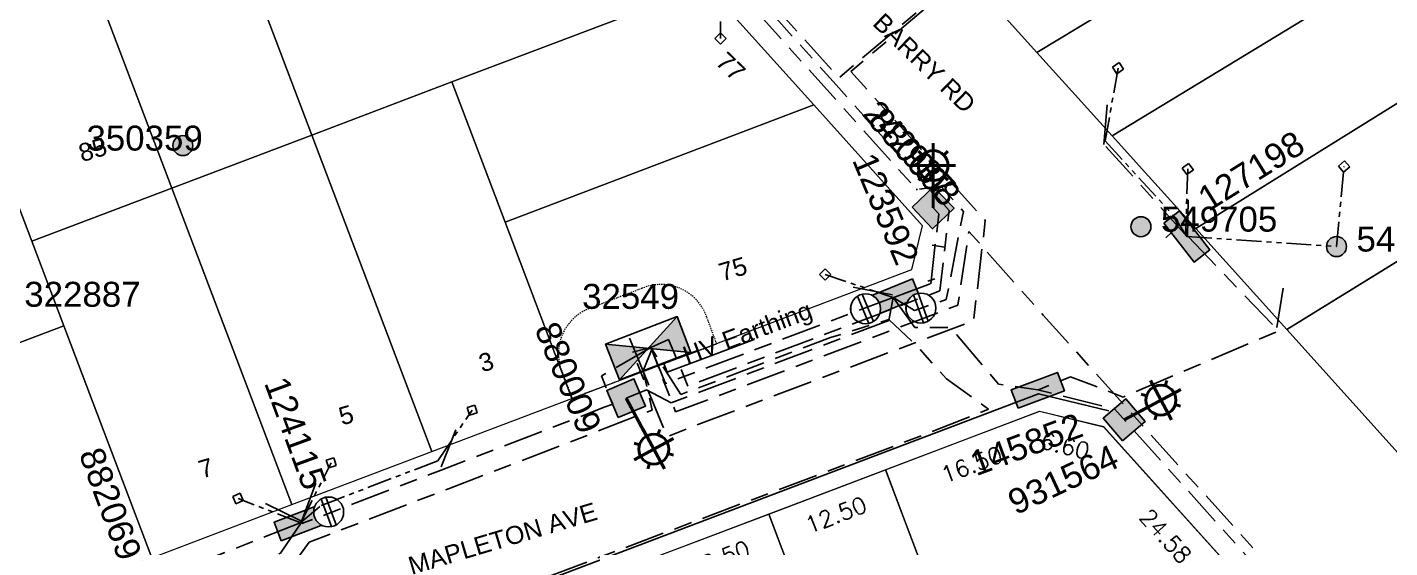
# Model space of a CAD drawing. Header units: metres. Extents: x 308667 to 309873, y 6270550 to 6271594.
# Drawn here: x 309416.3 to 309552.7, y 6271336.9 to 6271389.1 of the extents above; entities that cross this region are included whole.
import ezdxf
from ezdxf.enums import TextEntityAlignment as Align

# ---------------------------------------------------------------- set-up
doc = ezdxf.new("R2010")
doc.units = ezdxf.units.M
for name, pattern in [('Cable Exist UG', [8.2, 4, -1.2, 1.8, -1.2]), ('DASHED', [0.75, 0.5, -0.25]), ('HIDDEN2', [0.1875, 0.125, -0.0625]), ('PHANTOMX2', [5, 2.5, -0.5, 0.5, -0.5, 0.5, -0.5])]:
    doc.linetypes.add(name, pattern=pattern)
doc.layers.get('0').update_dxf_attribs({"color": 6})
for name, color, linetype, lineweight in [('_User Miscellaneous1', 41, 'Continuous', 13), ('Cadastre Land Parcels_SP_EXT', 96, 'Continuous', 15), ('Cadastre Other Property_SP_EXT', 96, 'DASHED', 15), ('Cadastre Roads_SP_EXT', 54, 'Continuous', 15), ('Mains_HV_EXT', 11, 'Continuous', 25), ('Mains_LV_EXT', 161, 'Continuous', 25), ('Mains_LV_SL_EXT', 141, 'Continuous', 25)]:
    doc.layers.add(name, color=color, linetype=linetype, lineweight=lineweight)
doc.layers.add('_User Miscellaneous10', color=252, linetype='Continuous', lineweight=13, plot=False, transparency=0.5)
for name, color, linetype in [('Equip_LV_EXT', 7, 'Continuous'), ('Equip_SP_SL_EXT', 7, 'Continuous'), ('Mains_LV_New_T84', 2, 'Cable x'), ('Notes', 7, 'Continuous'), ('Services_SP_EXT', 42, 'PHANTOMX2'), ('Sub_SP_EXT', 7, 'Continuous'), ('SupportsOH_SP_TR_HV_LV_SL_EXT', 7, 'Continuous'), ('SupportsUG_SP_LV_EXT', 7, 'Continuous'), ('SupportsUG_SP_LV_SL_EXT', 7, 'Continuous'), ('Trench_SP_EXT', 7, 'Continuous'), ('UG_Details_SP_MISC', 7, 'Continuous')]:
    doc.layers.add(name, color=color, linetype=linetype)
doc.styles.add('COLUMN_LABEL', font='arial.ttf')
doc.styles.add('GDS-DIM', font='txt.shx', dxfattribs={"height": 1.65})
doc.styles.add('GDS-LOT No', font='swisscb.ttf', dxfattribs={"height": 4})
doc.styles.add('iecARIAL', font='arial.ttf', dxfattribs={"height": 2})
doc.styles.add('POLE_LABEL', font='arial.ttf', dxfattribs={"height": 2})
doc.styles.get("Standard").update_dxf_attribs({"font": 'arial.ttf'})
doc.linetypes.add('Cable E UG', pattern='A,6,-0.5,["E",Standard,S=1.7,R=0,X=0.5,Y=-1],-2.9', length=9.4)
doc.linetypes.add('Cable New UG', pattern='A,7,-0.25,["x",Standard,S=2,R=0,X=0.2,Y=-0.8],-2.1', length=9.35)
doc.linetypes.add('Cable x', pattern='A,5,-0.25,["x",Standard,S=2,R=0,X=0,Y=-0.8],-1.5', length=6.75)
doc.dimstyles.new('GDS-DIM', dxfattribs={"dimscale": 0, "dimtxt": 1.65, "dimasz": 2, "dimexe": 0.18, "dimexo": 0.063, "dimgap": 0.25, "dimtad": 1, "dimzin": 1, "dimdsep": 46, "dimtxsty": 'GDS-DIM', "dimblk": 'NONE', "dimcen": 0.09, "dimse1": 1, "dimse2": 1, "dimsd1": 1, "dimsd2": 1, "dimadec": 0, "dimazin": 0, "dimtfac": 1, "dimtix": 1, "dimtofl": 0, "dimtmove": 1, "dimatfit": 3, "dimldrblk": 'CLOSEDBLANK', "dimfxl": 1, "dimtolj": 1, "dimtzin": 0, "dimarcsym": 2})

# ---------------------------------------------------------------- blocks, each defined once
blk = doc.blocks.new('*U387')
for points in [[(0, 0), (1.4, 4.06), (-2.41, 3.55)], [(0, 0), (2.41, -3.55), (-1.4, -4.06)]]:
    blk.add_hatch(color=256).paths.add_polyline_path(points)
for p, q in [((2.41, -3.55), (-2.41, 3.55)), ((1.4, 4.06), (-1.4, -4.06))]:
    blk.add_line(p, q)
blk.add_lwpolyline([(-2.41, 3.55), (-1.4, -4.06), (2.41, -3.55), (1.4, 4.06)], close=True)
for tag, height, flags, p in [('ASSET_NUM', 2.5, 8, (2, 2)), ('STREET_CODE', 0.2, 9, (1.5, 0)), ('CONSTRUCTED_VOLTAGE', 0.2, 9, (1.5, -0.2)), ('OPERATING_VOLTAGE', 0.2, 9, (1.5, -0.6)), ('ORIENTATION', 0.2, 9, (1.5, -0.8)), ('OWNED_BY', 0.2, 9, (1.5, -1)), ('OPERATED_BY', 0.2, 9, (1.5, -1.2)), ('NO_PHASES', 0.2, 9, (1.5, -0.4)), ('MAINTAINED_BY', 0.2, 9, (1.5, -1.4)), ('SECONDARY_VOLTAGE', 0.2, 9, (1.5, -1.6)), ('STATE', 0.2, 9, (1.5, -1.8)), ('SUBSTATION_TYPE', 0.2, 9, (1.5, -2.2)), ('PARENT', 0.2, 9, (1.5, -2)), ('USAGE', 0.2, 9, (1.5, -2.4)), ('LEGEND', 0.2, 9, (1.5, -2.6)), ('LOCATION', 0.2, 9, (1.5, -2.8)), ('STREETNAME', 0.2, 9, (1.5, -3)), ('SUBURB', 0.2, 9, (1.5, -3.2)), ('Z', 0.2, 1, (1.5, -3.6)), ('NOTES', 0.2, 9, (1.5, -3.4))]:
    blk.add_attdef(tag, text='', height=height, dxfattribs=dict(flags=flags)).set_placement(p, align=Align.MIDDLE_LEFT)
blk = doc.blocks.new('COLUMN_EXT')
blk.add_hatch(color=256).paths.add_polyline_path([(-1.49, 1.48), (-1.49, -1.49), (1.48, -1.49), (1.48, 1.48)])
blk.add_lwpolyline([(-1.49, -1.49), (1.48, -1.49), (1.48, 1.48), (-1.49, 1.48)], close=True)
for tag, height, style, flags, p in [('ASSET_NUM', 2.5, 'COLUMN_LABEL', 8, (2, 2)), ('STRUCTURE_PLANT_NUMBER', 0.2, 'POLE_LABEL', 9, (1.81, 0.03)), ('STREET_CODE', 0.2, 'COLUMN_LABEL', 9, (1.81, -0.2))]:
    blk.add_attdef(tag, text='', height=height, dxfattribs=dict(style=style, flags=flags)).set_placement(p, align=Align.MIDDLE_LEFT)
at = {"flags": 9}
for tag, p in [('COLUMN_TYPE', (1.81, -0.4)), ('OWNED_BY', (1.81, -0.6)), ('STATE', (1.81, -0.8)), ('USAGE', (1.81, -1)), ('LEGEND', (1.81, -1.2)), ('LOCATION', (1.81, -1.4)), ('STREETNAME', (1.81, -1.6)), ('SUBURB', (1.81, -1.8)), ('NOTES', (1.81, -2))]:
    blk.add_attdef(tag, text='', height=0.2, dxfattribs=at).set_placement(p, align=Align.MIDDLE_LEFT)
at = {"flags": 1}
blk.add_attdef('Z', (1.81, -2.35), '', height=0.2, dxfattribs=at)
blk = doc.blocks.new('PILLAR_EXT')
blk.add_hatch(color=256).paths.add_polyline_path([(-2.475, 0.99), (-2.475, -0.99), (2.475, -0.99), (2.475, 0.99)])
blk.add_lwpolyline([(-2.475, -0.99), (2.475, -0.99), (2.475, 0.99), (-2.475, 0.99)], close=True)
at = {"style": 'iecARIAL', "flags": 8}
blk.add_attdef('ASSET_NUM', (1.5, 3.5), '', height=2.5, dxfattribs=at)
for tag, p, flags in [('OWNED_BY', (0, -0.2), 9), ('STATE', (0, -0.4), 9), ('SUPPORT_TYPE', (0, -0.6), 9), ('USAGE', (0, -0.8), 9), ('LEGEND', (0, -1), 9), ('LOCATION', (0, -1.2), 9), ('NOTES', (0, -1.4), 9), ('STREETNAME', (0, -1.8), 9), ('SUBURB', (0, -2), 1), ('PARENT', (0, -1.6), 9)]:
    blk.add_attdef(tag, p, '', height=0.2, dxfattribs=dict(flags=flags))
blk = doc.blocks.new('*U388')
at = {"lineweight": 40}
for p, q in [((0, 0), (2.05, -3.79)), ((4.75, -4.04), (0.79, -6.18)), ((1.7, -3.13), (3.84, -7.09)), ((3.36, -3.13), (3.19, -3.67)), ((0.79, -4.52), (1.33, -4.68)), ((2.18, -7.09), (2.34, -6.55)), ((4.74, -5.7), (4.2, -5.54))]:
    blk.add_line(p, q, dxfattribs=at)
blk.add_circle((2.77, -5.11), 1.5, dxfattribs=at)
at = {"style": 'iecARIAL', "flags": 8}
blk.add_attdef('ASSET_NUM', (1.5, 1.5), '', height=2.5, dxfattribs=at)
for tag, p, height, flags in [('CONSTRUCTED_VOLTAGE', (0.98, -0.65), 0.2, 9), ('CONTROL_TYPE', (0.98, -0.85), 0.2, 9), ('LANTERN_PURPOSE', (0.98, -1.05), 0.2, 9), ('LANTERN_TYPE', (0.98, -1.25), 0.2, 9), ('NO_PHASES', (0.98, -1.45), 0.2, 9), ('LNUMBER', (2.18, -3.25), 2.5, 8), ('OPERATING_VOLTAGE', (0.98, -1.65), 0.2, 9), ('ORIENTATION', (0.98, -1.85), 0.2, 9), ('OWNED_BY', (0.98, -2.05), 0.2, 9), ('STATE', (0.98, -2.25), 0.2, 9), ('USAGE', (0.98, -2.45), 0.2, 9), ('CEXIST', (0.98, -2.65), 0.2, 9), ('CNEW', (0.98, -2.85), 0.2, 9), ('CNUMBER', (0.98, -3.05), 0.2, 9), ('CREMOVE', (0.98, -3.25), 0.2, 9), ('CREPLACE', (0.98, -3.45), 0.2, 9), ('LKINGHEIGHT', (0.98, -3.65), 0.2, 9), ('LBRACKET', (0.98, -3.85), 0.2, 9), ('LBRACKETVOCAB', (0.98, -4.05), 0.2, 9), ('LCATEGORY', (0.98, -4.25), 0.2, 9), ('LCHARGE1', (0.98, -4.45), 0.2, 9), ('LCHARGE1PERCENT', (0.98, -4.65), 0.2, 9), ('LCHARGE2', (0.98, -4.85), 0.2, 9), ('LCHARGE2PERCENT', (0.98, -5.05), 0.2, 9), ('LCHARGE3', (0.98, -5.25), 0.2, 9), ('LCHARGE3PERCENT', (0.98, -5.45), 0.2, 9), ('LEXIST', (0.98, -5.65), 0.2, 9), ('LLAMP', (0.98, -5.85), 0.2, 9), ('LLAMPVOCAB', (0.98, -6.05), 0.2, 9), ('LMAST', (0.98, -6.25), 0.2, 9), ('LMASTVOCAB', (0.98, -6.45), 0.2, 9), ('LNEW', (0.98, -6.65), 0.2, 9), ('LANTNUMBER', (0.98, -6.85), 0.2, 9), ('LOUTREACH', (0.98, -7.25), 0.2, 9), ('LOUTREACHVOCAB', (0.98, -7.45), 0.2, 9), ('LRATECODE', (0.98, -7.65), 0.2, 9), ('LREMOVE', (0.98, -7.85), 0.2, 9), ('LREPLACE', (0.98, -8.05), 0.2, 9), ('LTYPE', (0.98, -8.25), 0.2, 9), ('STREETNAME', (0.98, -9.25), 0.2, 9), ('SUBURB', (0.98, -9.45), 0.2, 1), ('LTYPEVOCAB', (0.98, -8.45), 0.2, 9), ('LEGEND', (0.98, -8.65), 0.2, 9), ('LOCATION', (0.98, -8.85), 0.2, 9), ('NOTES', (0.98, -9.05), 0.2, 9)]:
    blk.add_attdef(tag, p, '', height=height, dxfattribs=dict(flags=flags))
blk = doc.blocks.new('SL_LANTERN_EXT')
at = {"lineweight": 40}
for p, q in [((-1.46, 5.68), (-1.06, 5.28)), ((0, 1.97), (0, 6.47)), ((1.46, 5.68), (1.06, 5.28)), ((-2.25, 4.22), (2.25, 4.22)), ((-1.46, 2.76), (-1.06, 3.16)), ((1.46, 2.76), (1.06, 3.16)), ((0, 0), (0, 2.72))]:
    blk.add_line(p, q, dxfattribs=at)
blk.add_circle((0, 4.22), 1.5, dxfattribs=at)
at = {"style": 'iecARIAL', "flags": 8}
blk.add_attdef('ASSET_NUM', (1.5, 1.5), '', height=2.5, dxfattribs=at)
for tag, p, height, flags in [('CONSTRUCTED_VOLTAGE', (0.98, -0.65), 0.2, 9), ('CONTROL_TYPE', (0.98, -0.85), 0.2, 9), ('LANTERN_PURPOSE', (0.98, -1.05), 0.2, 9), ('LANTERN_TYPE', (0.98, -1.25), 0.2, 9), ('NO_PHASES', (0.98, -1.45), 0.2, 9), ('LNUMBER', (2.18, -3.25), 2.5, 8), ('OPERATING_VOLTAGE', (0.98, -1.65), 0.2, 9), ('ORIENTATION', (0.98, -1.85), 0.2, 9), ('OWNED_BY', (0.98, -2.05), 0.2, 9), ('STATE', (0.98, -2.25), 0.2, 9), ('USAGE', (0.98, -2.45), 0.2, 9), ('CEXIST', (0.98, -2.65), 0.2, 9), ('CNEW', (0.98, -2.85), 0.2, 9), ('CNUMBER', (0.98, -3.05), 0.2, 9), ('CREMOVE', (0.98, -3.25), 0.2, 9), ('CREPLACE', (0.98, -3.45), 0.2, 9), ('LKINGHEIGHT', (0.98, -3.65), 0.2, 9), ('LBRACKET', (0.98, -3.85), 0.2, 9), ('LBRACKETVOCAB', (0.98, -4.05), 0.2, 9), ('LCATEGORY', (0.98, -4.25), 0.2, 9), ('LCHARGE1', (0.98, -4.45), 0.2, 9), ('LCHARGE1PERCENT', (0.98, -4.65), 0.2, 9), ('LCHARGE2', (0.98, -4.85), 0.2, 9), ('LCHARGE2PERCENT', (0.98, -5.05), 0.2, 9), ('LCHARGE3', (0.98, -5.25), 0.2, 9), ('LCHARGE3PERCENT', (0.98, -5.45), 0.2, 9), ('LEXIST', (0.98, -5.65), 0.2, 9), ('LLAMP', (0.98, -5.85), 0.2, 9), ('LLAMPVOCAB', (0.98, -6.05), 0.2, 9), ('LMAST', (0.98, -6.25), 0.2, 9), ('LMASTVOCAB', (0.98, -6.45), 0.2, 9), ('LNEW', (0.98, -6.65), 0.2, 9), ('LANTNUMBER', (0.98, -6.85), 0.2, 9), ('LOUTREACH', (0.98, -7.25), 0.2, 9), ('LOUTREACHVOCAB', (0.98, -7.45), 0.2, 9), ('LRATECODE', (0.98, -7.65), 0.2, 9), ('LREMOVE', (0.98, -7.85), 0.2, 9), ('LREPLACE', (0.98, -8.05), 0.2, 9), ('LTYPE', (0.98, -8.25), 0.2, 9), ('STREETNAME', (0.98, -9.25), 0.2, 9), ('SUBURB', (0.98, -9.45), 0.2, 1), ('LTYPEVOCAB', (0.98, -8.45), 0.2, 9), ('LEGEND', (0.98, -8.65), 0.2, 9), ('LOCATION', (0.98, -8.85), 0.2, 9), ('NOTES', (0.98, -9.05), 0.2, 9)]:
    blk.add_attdef(tag, p, '', height=height, dxfattribs=dict(flags=flags))
blk = doc.blocks.new('CCP_EXT')
at = {"flags": 9}
for tag, p in [('LEGEND', (0, -1.4)), ('STATE', (0, -1.8)), ('LIFE_SUPPORT', (0, -1.6)), ('NOTES', (0, -2))]:
    blk.add_attdef(tag, text='', height=0.2, dxfattribs=at).set_placement(p, align=Align.MIDDLE_LEFT)
blk.add_wipeout([(0, 0.57), (0.57, 0), (0, -0.57), (-0.57, 0)])
blk.add_lwpolyline([(-0.57, 0), (0, 0.57), (0.57, 0), (0, -0.57), (-0.57, 0)])
at = {"flags": 1}
blk.add_attdef('Z', (0, 0), '', height=0.2, dxfattribs=at)
at = {"flags": 9}
for tag, p in [('CCP_TYPE', (0, 0)), ('CONSTRUCTED_VOLTAGE', (0, -0.2)), ('OPERATING_VOLTAGE', (0, -0.6)), ('ORIENTATION', (0, -0.8)), ('OWNED_BY', (0, -1)), ('NO_PHASES', (0, -0.4)), ('USAGE', (0, -1.2))]:
    blk.add_attdef(tag, text='', height=0.2, dxfattribs=at).set_placement(p, align=Align.MIDDLE_LEFT)
blk = doc.blocks.new('POLE_EXT')
blk.add_hatch(color=256).paths.add_polyline_path([(-1, 0, 1), (1, 0, 1)])
blk.add_lwpolyline([(-1, 0, 1), (1, 0, 1)], format="xyb", close=True)
at = {"flags": 8}
blk.add_attdef('pNumber', text='', height=2, dxfattribs=at).set_placement((3, 2.5), align=Align.MIDDLE_CENTER)
at = {"style": 'POLE_LABEL', "flags": 9}
for tag, p in [('STRUCTURE_PLANT_NUMBER', (1.35, 0.03)), ('STREET_CODE', (1.35, -0.2))]:
    blk.add_attdef(tag, text='', height=0.2, dxfattribs=at).set_placement(p, align=Align.MIDDLE_LEFT)
at = {"flags": 9}
for tag, p in [('OWNED_BY', (1.35, -0.4)), ('SPECIAL_USE', (1.35, -0.8)), ('STATE', (1.35, -1)), ('cLV', (1.35, -1.4)), ('PARENT', (1.35, -0.6)), ('USAGE', (1.35, -1.2)), ('hDepth', (1.35, -1.6)), ('hDia', (1.35, -1.8)), ('cHV', (1.35, -2)), ('LBRACKET', (1.35, -2.2)), ('LExisting', (1.35, -2.4)), ('LANTNUMBER', (1.35, -2.6)), ('LOther', (1.35, -2.8)), ('cLinedev', (1.35, -3.4)), ('pExisting', (1.35, -3.8)), ('LRemove', (1.35, -3)), ('LEGEND', (1.35, -3.2)), ('LOCATION', (1.35, -3.6)), ('PFNUMBER', (1.35, -4)), ('pFooting', (1.35, -4.4)), ('pNew', (1.35, -4.6)), ('pRelocate', (1.35, -5)), ('pRemove', (1.35, -5.2)), ('pReplace', (1.35, -5.4)), ('NEWPFNUMBER', (1.35, -4.2)), ('pStay', (1.35, -5.6)), ('pType', (1.35, -5.8)), ('cspan', (1.35, -6)), ('STREETNAME', (1.35, -6.2)), ('SUBURB', (1.35, -6.4)), ('NOTES', (1.35, -6.6)), ('MAINTAINED_BY', (1.36, -6.81)), ('OPERATED_BY', (1.36, -7.01))]:
    blk.add_attdef(tag, text='', height=0.2, dxfattribs=at).set_placement(p, align=Align.MIDDLE_LEFT)
at = {"flags": 1}
blk.add_attdef('Z', (1.35, -7.33), '', height=0.2, dxfattribs=at)
blk = doc.blocks.new('LV_UG_LINKS_CLOSED_EXT')
blk.add_wipeout([(-1.06, 1.06), (-1.18, 0.92), (-1.29, 0.76), (-1.37, 0.59), (-1.43, 0.42), (-1.48, 0.23), (-1.49, 0.05), (-1.49, -0.14), (-1.46, -0.33), (-1.41, -0.51), (-1.33, -0.68), (-1.24, -0.84), (-1.12, -0.99), (-0.99, -1.12), (-0.84, -1.24), (-0.68, -1.33), (-0.51, -1.41), (-0.33, -1.46), (-0.14, -1.49), (0.05, -1.49), (0.23, -1.48), (0.42, -1.43), (0.59, -1.37), (0.76, -1.29), (0.92, -1.18), (1.06, -1.06), (1.18, -0.92), (1.29, -0.76), (1.37, -0.59), (1.43, -0.42), (1.48, -0.23), (1.49, -0.05), (1.49, 0.14), (1.46, 0.33), (1.41, 0.51), (1.33, 0.68), (1.24, 0.84), (1.12, 0.99), (0.99, 1.12), (0.84, 1.24), (0.68, 1.33), (0.51, 1.41), (0.33, 1.46), (0.14, 1.49), (-0.05, 1.49), (-0.23, 1.48), (-0.42, 1.43), (-0.59, 1.37), (-0.76, 1.29), (-0.92, 1.18)])
for p, q in [((-0.25, -1.48), (-0.25, 1.48)), ((0.25, -1.48), (0.25, 1.48))]:
    blk.add_line(p, q)
blk.add_circle((0, 0), 1.5)
at = {"flags": 9}
for tag, p in [('ACTUAL_STATUS', (0, 0)), ('CONSTRUCTED_VOLTAGE', (0, -0.2)), ('OPERATING_VOLTAGE', (0, -0.6)), ('ORIENTATION', (0, -0.8)), ('STATE', (0, -1)), ('SWITCH_TYPE', (0, -1.2)), ('NO_PHASES', (0, -0.4)), ('USAGE', (0, -1.4)), ('NOTES', (0, -1.6))]:
    blk.add_attdef(tag, text='', height=0.2, dxfattribs=at).set_placement(p, align=Align.MIDDLE_LEFT)
at = {"flags": 1}
blk.add_attdef('Z', (0, 0), '', height=0.2, dxfattribs=at)
blk = doc.blocks.new('*D358')
at = {"layer": '_User Miscellaneous10', "color": 0, "transparency": 16777216, "insert": (309530.29, 6271338.09), "char_height": 1.65, "attachment_point": 5, "rotation": 311.9722, "style": 'GDS-DIM'}
blk.add_mtext('\\A1;24.58', dxfattribs=at)
blk = doc.blocks.new('_ClosedBlank')
at = {"color": 0, "linetype": 'ByBlock', "lineweight": -2}
for p, q in [((-1, 0.167), (0, 0)), ((-1, 0.167), (-1, -0.167)), ((0, 0), (-1, -0.167))]:
    blk.add_line(p, q, dxfattribs=at)
blk = doc.blocks.new('_None')
blk = doc.blocks.new('*D351')
at = {"layer": '_User Miscellaneous10', "color": 0, "transparency": 16777216, "insert": (309520.23, 6271347.14), "char_height": 1.65, "attachment_point": 5, "rotation": 346.3569, "style": 'GDS-DIM'}
blk.add_mtext('\\A1;6.60', dxfattribs=at)
blk = doc.blocks.new('*D352')
at = {"layer": '_User Miscellaneous10', "color": 0, "transparency": 16777216, "insert": (309497.27, 6271340.22), "char_height": 1.65, "attachment_point": 5, "rotation": 20.8821, "style": 'GDS-DIM'}
blk.add_mtext('\\A1;12.50', dxfattribs=at)
blk = doc.blocks.new('*D362')
at = {"layer": '_User Miscellaneous10', "color": 0, "transparency": 16777216, "insert": (309510.88, 6271345.24), "char_height": 1.65, "attachment_point": 5, "rotation": 20.8747, "style": 'GDS-DIM'}
blk.add_mtext('\\A1;16.50', dxfattribs=at)
blk = doc.blocks.new('*D353')
at = {"layer": '_User Miscellaneous10', "color": 0, "transparency": 16777216, "insert": (309485.57, 6271335.81), "char_height": 1.65, "attachment_point": 5, "rotation": 20.7417, "style": 'GDS-DIM'}
blk.add_mtext('\\A1;12.50', dxfattribs=at)
blk = doc.blocks.new('*D363')
at = {"layer": '_User Miscellaneous10', "color": 0, "transparency": 16777216, "insert": (309507.95, 6271332.68), "char_height": 1.65, "attachment_point": 5, "rotation": 290.6867, "style": 'GDS-DIM'}
blk.add_mtext('\\A1;26.64', dxfattribs=at)
blk = doc.blocks.new('*D364')
at = {"layer": '_User Miscellaneous10', "color": 0, "transparency": 16777216, "insert": (309498.91, 6271321.23), "char_height": 1.65, "attachment_point": 5, "rotation": 290.7065, "style": 'GDS-DIM'}
blk.add_mtext('\\A1;41.64', dxfattribs=at)
blk = doc.blocks.new('*U380')
at = {"lineweight": 40}
for p, q in [((1.69, 0.91), (5.66, 3.03)), ((2.62, 3.95), (4.74, -0.02)), ((4.28, 3.94), (4.11, 3.4)), ((1.71, 2.56), (2.24, 2.4)), ((5.65, 1.37), (5.11, 1.53)), ((0, 0), (2.36, 1.26)), ((3.08, -0.01), (3.24, 0.53))]:
    blk.add_line(p, q, dxfattribs=at)
blk.add_circle((3.68, 1.97), 1.5, dxfattribs=at)
at = {"style": 'iecARIAL', "flags": 8}
blk.add_attdef('ASSET_NUM', (1.5, 1.5), '', height=2.5, dxfattribs=at)
for tag, p, height, flags in [('CONSTRUCTED_VOLTAGE', (0.98, -0.65), 0.2, 9), ('CONTROL_TYPE', (0.98, -0.85), 0.2, 9), ('LANTERN_PURPOSE', (0.98, -1.05), 0.2, 9), ('LANTERN_TYPE', (0.98, -1.25), 0.2, 9), ('NO_PHASES', (0.98, -1.45), 0.2, 9), ('LNUMBER', (2.18, -3.25), 2.5, 8), ('OPERATING_VOLTAGE', (0.98, -1.65), 0.2, 9), ('ORIENTATION', (0.98, -1.85), 0.2, 9), ('OWNED_BY', (0.98, -2.05), 0.2, 9), ('STATE', (0.98, -2.25), 0.2, 9), ('USAGE', (0.98, -2.45), 0.2, 9), ('CEXIST', (0.98, -2.65), 0.2, 9), ('CNEW', (0.98, -2.85), 0.2, 9), ('CNUMBER', (0.98, -3.05), 0.2, 9), ('CREMOVE', (0.98, -3.25), 0.2, 9), ('CREPLACE', (0.98, -3.45), 0.2, 9), ('LKINGHEIGHT', (0.98, -3.65), 0.2, 9), ('LBRACKET', (0.98, -3.85), 0.2, 9), ('LBRACKETVOCAB', (0.98, -4.05), 0.2, 9), ('LCATEGORY', (0.98, -4.25), 0.2, 9), ('LCHARGE1', (0.98, -4.45), 0.2, 9), ('LCHARGE1PERCENT', (0.98, -4.65), 0.2, 9), ('LCHARGE2', (0.98, -4.85), 0.2, 9), ('LCHARGE2PERCENT', (0.98, -5.05), 0.2, 9), ('LCHARGE3', (0.98, -5.25), 0.2, 9), ('LCHARGE3PERCENT', (0.98, -5.45), 0.2, 9), ('LEXIST', (0.98, -5.65), 0.2, 9), ('LLAMP', (0.98, -5.85), 0.2, 9), ('LLAMPVOCAB', (0.98, -6.05), 0.2, 9), ('LMAST', (0.98, -6.25), 0.2, 9), ('LMASTVOCAB', (0.98, -6.45), 0.2, 9), ('LNEW', (0.98, -6.65), 0.2, 9), ('LANTNUMBER', (0.98, -6.85), 0.2, 9), ('LOUTREACH', (0.98, -7.25), 0.2, 9), ('LOUTREACHVOCAB', (0.98, -7.45), 0.2, 9), ('LRATECODE', (0.98, -7.65), 0.2, 9), ('LREMOVE', (0.98, -7.85), 0.2, 9), ('LREPLACE', (0.98, -8.05), 0.2, 9), ('LTYPE', (0.98, -8.25), 0.2, 9), ('STREETNAME', (0.98, -9.25), 0.2, 9), ('SUBURB', (0.98, -9.45), 0.2, 1), ('LTYPEVOCAB', (0.98, -8.45), 0.2, 9), ('LEGEND', (0.98, -8.65), 0.2, 9), ('LOCATION', (0.98, -8.85), 0.2, 9), ('NOTES', (0.98, -9.05), 0.2, 9)]:
    blk.add_attdef(tag, p, '', height=height, dxfattribs=dict(flags=flags))

msp = doc.modelspace()

# ---------------------------------------------------------------- hatches: boundary and pattern name
at = {"layer": 'Notes'}
h = msp.add_hatch(dxfattribs=at)
h.set_pattern_fill('ANSI31', color=256)
h.paths.add_polyline_path([(309443.823, 6271322.526), (309432.133, 6271318.099), (309446.855, 6271279.201), (309458.543, 6271283.633)], flags=16)
h.paths.add_polyline_path([(309481.919, 6271292.496), (309493.609, 6271296.92), (309505.3, 6271301.345), (309505.295, 6271301.359), (309516.991, 6271305.769), (309528.671, 6271310.222), (309551.302, 6271318.803), (309560.982, 6271308.051), (309574.081, 6271293.501), (309573.017, 6271289.11), (309556.695, 6271282.922), (309541.223, 6271277.057), (309530.404, 6271272.955), (309530.32, 6271270.784), (309574.712, 6271287.614), (309575.568, 6271294.838), (309562.286, 6271308.768), (309541.793, 6271332.345), (309525.158, 6271350.837), (309517.484, 6271352.75), (309513.556, 6271353.32), (309511.727, 6271355.488), (309508.773, 6271358.987), (309505.187, 6271358.987), (309503.044, 6271361.97), (309503.011, 6271361.957), (309502.589, 6271359.756), (309505.248, 6271357.293), (309508.349, 6271353.852), (309512.568, 6271350.792), (309506.377, 6271348.347), (309443.097, 6271324.443), (309442.964, 6271322.254), (309432.117, 6271318.142), (309446.855, 6271279.201), (309459.405, 6271246.039), (309448.405, 6271241.876), (309448.298, 6271239.979), (309494.93, 6271257.368), (309495.179, 6271257.462), (309495.656, 6271259.795), (309494.465, 6271259.345)])
h.paths.add_polyline_path([(309482.78, 6271254.906), (309471.112, 6271250.477), (309471.112, 6271250.477), (309459.495, 6271246.073), (309446.924, 6271279.227), (309458.545, 6271283.625), (309458.54, 6271283.64), (309470.231, 6271288.064)], flags=16)
h.paths.add_polyline_path([(309458.545, 6271283.625), (309446.924, 6271279.227), (309459.495, 6271246.073), (309471.093, 6271250.47)], flags=0)
h.paths.add_polyline_path([(309470.231, 6271288.064), (309458.54, 6271283.64), (309458.543, 6271283.633), (309471.112, 6271250.477), (309482.78, 6271254.906)], flags=16)
h.paths.add_polyline_path([(309528.671, 6271310.222), (309516.991, 6271305.769), (309529.616, 6271272.656), (309541.22, 6271277.064)], flags=16)
h.paths.add_polyline_path([(309548.904, 6271303.469), (309533.446, 6271297.605), (309541.223, 6271277.057), (309556.694, 6271282.922)], flags=16)
h.paths.add_polyline_path([(309551.302, 6271318.803), (309528.671, 6271310.222), (309533.446, 6271297.605), (309560.982, 6271308.051)], flags=0)
h.paths.add_polyline_path([(309560.982, 6271308.051), (309548.904, 6271303.469), (309556.695, 6271282.922), (309573.017, 6271289.11), (309574.081, 6271293.501)], flags=16)
h.paths.add_polyline_path([(309551.302, 6271318.803), (309574.081, 6271293.501), (309573.017, 6271289.11), (309530.404, 6271272.955), (309530.32, 6271270.784), (309574.712, 6271287.614), (309575.568, 6271294.838), (309562.286, 6271308.768), (309541.793, 6271332.345), (309525.158, 6271350.837), (309517.484, 6271352.75), (309513.556, 6271353.32), (309511.727, 6271355.488), (309508.773, 6271358.987), (309505.187, 6271358.987), (309503.044, 6271361.97), (309503.011, 6271361.957), (309502.589, 6271359.756), (309505.248, 6271357.293), (309508.349, 6271353.852), (309512.568, 6271350.792), (309506.377, 6271348.347), (309443.097, 6271324.443), (309442.964, 6271322.254), (309443.805, 6271322.573), (309443.805, 6271322.573), (309458.54, 6271283.64)], flags=16)
h.paths.add_polyline_path([(309435.586, 6271309.211), (309439.664, 6271298.6), (309445.387, 6271300.8), (309441.309, 6271311.41)], flags=24)
h.paths.add_polyline_path([(309424.839, 6271305.134), (309428.916, 6271294.525), (309434.635, 6271296.723), (309430.558, 6271307.332)], flags=24)
h.paths.add_polyline_path([(309496.686, 6271292.037), (309500.763, 6271281.428), (309506.482, 6271283.626), (309502.405, 6271294.235)], flags=24)
h.paths.add_polyline_path([(309484.738, 6271287.507), (309488.816, 6271276.898), (309494.535, 6271279.096), (309490.457, 6271289.705)], flags=24)
h.paths.add_polyline_path([(309443.863, 6271322.662), (309448.497, 6271310.591), (309452.071, 6271311.963), (309447.438, 6271324.035)], flags=8)
h.paths.add_polyline_path([(309510.959, 6271343.211), (309523.07, 6271347.741), (309521.728, 6271351.328), (309509.617, 6271346.798)], flags=8)
h.paths.add_polyline_path([(309538.218, 6271313.797), (309550.208, 6271318.641), (309548.772, 6271322.194), (309536.782, 6271317.35)], flags=24)
h.paths.add_polyline_path([(309514.982, 6271339.277), (309526.702, 6271344.742), (309525.082, 6271348.215), (309513.363, 6271342.75)], flags=8)
h.paths.add_polyline_path([(309486.319, 6271270.24), (309490.953, 6271258.168), (309494.528, 6271259.54), (309489.894, 6271271.612)], flags=24)
h.paths.add_polyline_path([(309449.905, 6271274.299), (309453.982, 6271263.69), (309459.702, 6271265.888), (309455.624, 6271276.497)], flags=24)
h.paths.add_polyline_path([(309462.346, 6271279.016), (309466.423, 6271268.407), (309472.142, 6271270.605), (309468.065, 6271281.214)], flags=8)
h.paths.add_polyline_path([(309473.6, 6271283.283), (309477.677, 6271272.674), (309483.396, 6271274.872), (309479.319, 6271285.481)], flags=24)
h.paths.add_polyline_path([(309524.085, 6271335.231), (309526.559, 6271332.479), (309528.575, 6271334.291), (309526.101, 6271337.044)], flags=8)
h.paths.add_polyline_path([(309441.66, 6271255.717), (309446.294, 6271243.645), (309449.869, 6271245.017), (309445.235, 6271257.089)], flags=24)
h.paths.add_polyline_path([(309426.946, 6271265.576), (309431.011, 6271254.999), (309436.634, 6271257.16), (309432.569, 6271267.738)], flags=24)
h.paths.add_polyline_path([(309438.545, 6271269.974), (309442.61, 6271259.397), (309448.233, 6271261.558), (309444.168, 6271272.135)], flags=24)
h.paths.add_polyline_path([(309520.491, 6271301.063), (309524.568, 6271290.454), (309530.287, 6271292.651), (309526.21, 6271303.261)], flags=8)
h.paths.add_polyline_path([(309541.529, 6271294.963), (309545.607, 6271284.352), (309551.33, 6271286.552), (309547.252, 6271297.162)], flags=8)
h.paths.add_polyline_path([(309548.251, 6271302.845), (309560.24, 6271307.689), (309558.805, 6271311.242), (309546.815, 6271306.398)], flags=8)
h.paths.add_polyline_path([(309534.902, 6271311.133), (309538.979, 6271300.523), (309544.698, 6271302.721), (309540.621, 6271313.331)], flags=8)
h.paths.add_polyline_path([(309562.152, 6271286.908), (309574.142, 6271291.752), (309572.707, 6271295.305), (309560.717, 6271290.46)], flags=24)
h.paths.add_polyline_path([(309551.872, 6271294.731), (309556.506, 6271282.659), (309560.081, 6271284.032), (309555.447, 6271296.103)], flags=24)
h.paths.add_polyline_path([(309555.919, 6271300.485), (309559.997, 6271289.876), (309565.716, 6271292.074), (309561.638, 6271302.683)], flags=8)
h.paths.add_polyline_path([(309557.529, 6271298.005), (309560.016, 6271295.244), (309562.065, 6271297.089), (309559.578, 6271299.85)], flags=8)

# ---------------------------------------------------------------- linework, layer by layer
at = {"layer": '_User Miscellaneous10', "ltscale": 10}
for p, q in [((309502.236, 6271344.752), (309516.958, 6271305.806)), ((309490.546, 6271340.325), (309505.268, 6271301.379))]:
    msp.add_line(p, q, dxfattribs=at)
at = {"layer": '_User Miscellaneous10', "color": 1}
msp.add_lwpolyline([(309502.25, 6271344.716), (309517.669, 6271350.597), (309524.085, 6271349.04), (309540.52, 6271330.769), (309511.645, 6271319.834), (309502.25, 6271344.716)], dxfattribs=at)
for points in [[(309502.25, 6271344.716), (309516.958, 6271305.806), (309505.268, 6271301.379), (309490.557, 6271340.297)], [(309478.865, 6271335.877), (309490.557, 6271340.297), (309505.268, 6271301.379), (309493.578, 6271296.952)]]:
    msp.add_lwpolyline(points, close=True, dxfattribs=at)
at = {"layer": 'Cadastre Land Parcels_SP_EXT', "linetype": 'Continuous'}
for points in [[(309832.394, 6271490.34), (309804.686, 6271520.653), (309542.419, 6271358.774), (309611.989, 6271281.482), (309832.394, 6271490.34)], [(309444.795, 6271378.26), (309439.475, 6271392.287), (309434.101, 6271406.459), (309462.677, 6271417.305), (309458.376, 6271422.093), (309427.354, 6271410.319), (309417.946, 6271406.752), (309420.076, 6271401.135), (309430.767, 6271372.94), (309444.795, 6271378.26)], [(309527.919, 6271392.922), (309508.184, 6271414.971), (309499.954, 6271411.867), (309498.732, 6271407.281), (309517.4, 6271386.546), (309527.919, 6271392.922)], [(309430.767, 6271372.94), (309420.076, 6271401.135), (309417.946, 6271406.752), (309403.918, 6271401.431), (309409.311, 6271387.212), (309414.631, 6271373.182), (309416.74, 6271367.621), (309430.767, 6271372.94)], [(309458.821, 6271383.579), (309484.296, 6271393.24), (309473.542, 6271405.211), (309439.475, 6271392.287), (309444.795, 6271378.26), (309458.821, 6271383.579)], [(309552.869, 6271395.19), (309546.159, 6271403.915), (309539.055, 6271399.633), (309527.919, 6271392.922), (309517.4, 6271386.546), (309518.638, 6271385.169), (309521.241, 6271382.279), (309524.934, 6271378.181), (309552.869, 6271395.19)], [(309560.225, 6271385.634), (309552.869, 6271395.19), (309524.934, 6271378.181), (309528.57, 6271374.146), (309533.307, 6271368.888), (309560.225, 6271385.634)], [(309495.058, 6271381.277), (309486.431, 6271390.863), (309484.296, 6271393.24), (309458.821, 6271383.579), (309459.876, 6271380.798), (309464.141, 6271369.552), (309495.058, 6271381.277)], [(309569.229, 6271375.323), (309560.225, 6271385.634), (309533.307, 6271368.888), (309542.419, 6271358.774), (309569.229, 6271375.323)], [(309470.84, 6271351.887), (309464.141, 6271369.552), (309459.876, 6271380.798), (309458.821, 6271383.579), (309444.795, 6271378.26), (309456.815, 6271346.561), (309470.84, 6271351.887)], [(309504.885, 6271364.783), (309505.951, 6271369.174), (309495.058, 6271381.277), (309464.141, 6271369.552), (309470.84, 6271351.887), (309504.885, 6271364.783)], [(309456.815, 6271346.561), (309444.795, 6271378.26), (309430.767, 6271372.94), (309442.784, 6271341.245), (309456.815, 6271346.561)], [(309419.943, 6271359.151), (309416.74, 6271367.621), (309414.631, 6271373.182), (309386.094, 6271362.358), (309391.415, 6271348.329), (309419.943, 6271359.151)], [(309442.784, 6271341.245), (309430.767, 6271372.94), (309416.74, 6271367.621), (309419.943, 6271359.151), (309428.753, 6271335.929), (309442.784, 6271341.245)], [(309428.753, 6271335.929), (309419.943, 6271359.151), (309391.415, 6271348.329), (309398.801, 6271328.861), (309403.964, 6271326.535), (309428.753, 6271335.929)]]:
    msp.add_lwpolyline(points, close=True, dxfattribs=at)
at = {"layer": 'Cadastre Other Property_SP_EXT', "linetype": 'HIDDEN2'}
msp.add_lwpolyline([(309470.852, 6271351.918), (309485.337, 6271357.35), (309484.336, 6271360.04), (309484.336, 6271360.04, 0.4333191), (309477.877, 6271362.915), (309477.877, 6271362.915), (309472.742, 6271360.944), (309472.742, 6271360.944, 0.4355872), (309469.867, 6271354.485), (309469.867, 6271354.485), (309470.852, 6271351.918)], format="xyb", close=True, dxfattribs=at)
at = {"layer": 'Mains_HV_EXT', "linetype": 'Cable E UG', "flags": 128}
for points in [[(309484.479, 6271356.059), (309489.099, 6271357.782)], [(309480.056, 6271355.388), (309480.39, 6271354.514), (309484.479, 6271356.059)]]:
    msp.add_lwpolyline(points, dxfattribs=at)
at = {"layer": 'Mains_LV_New_T84', "color": 2, "linetype": 'Cable Exist UG', "flags": 128}
for points in [[(309532.547, 6271368.093), (309541.605, 6271358.645), (309526.05, 6271352.017), (309520.779, 6271354.059), (309517.554, 6271352.732)], [(309562.286, 6271308.768), (309541.793, 6271332.345), (309525.158, 6271350.837), (309517.484, 6271352.75)]]:
    msp.add_lwpolyline(points, dxfattribs=at)
at = {"layer": 'Mains_LV_SL_EXT', "linetype": 'Cable Exist UG'}
msp.add_lwpolyline([(309443.706, 6271339.469), (309429.811, 6271333.964)], dxfattribs=at)
at = {"layer": 'Services_SP_EXT'}
msp.add_lwpolyline([(309532.414, 6271368.102), (309547.407, 6271367.093)], dxfattribs=at)
at = {"layer": 'Trench_SP_EXT', "linetype": 'Cable Exist UG'}
for points in [[(309532.56, 6271371.773), (309532.483, 6271368.038)], [(309530.321, 6271367.953), (309531.532, 6271369.093)], [(309508.16, 6271367.039), (309506.912, 6271367.221)], [(309502.936, 6271362.25), (309498.147, 6271363.217)], [(309506.496, 6271363.636), (309507.189, 6271363.869)], [(309542.072, 6271362.937), (309541.311, 6271358.254)], [(309476.608, 6271357.929), (309477.534, 6271355.672), (309478.538, 6271353.222)], [(309457.745, 6271345.021), (309459.33, 6271349.058)], [(309443.785, 6271339.659), (309445.292, 6271343.663)], [(309443.752, 6271339.596), (309439.784, 6271341.546)]]:
    msp.add_lwpolyline(points, dxfattribs=at)

# ---------------------------------------------------------------- block references
at = {"layer": 'Equip_SP_SL_EXT'}
ref = msp.add_blockref('SL_LANTERN_EXT', (309507.016, 6271370.979), dxfattribs=at)
ref.add_attrib('ASSET_NUM', '242937', dxfattribs={"layer": '0', "height": 2.5, "rotation": 311.87311, "style": 'iecARIAL'}).set_placement((309508.516, 6271372.479), align=Align.MIDDLE_RIGHT)
at = {"layer": 'Equip_SP_SL_EXT', "linetype": 'Cable New UG'}
msp.add_blockref('*U380', (309526.144, 6271349.741), dxfattribs=at)
at = {"layer": 'Equip_SP_SL_EXT'}
msp.add_blockref('*U388', (309476.264, 6271351.908), dxfattribs=at)
at = {"layer": 'Sub_SP_EXT'}
ref = msp.add_blockref('*U387', (309478.483, 6271356.907), dxfattribs=dict(at, rotation=103.4168415818834))
ref.add_attrib('ASSET_NUM', '32549', dxfattribs={"layer": '0', "height": 2.5}).set_placement((309476.708, 6271362.104), align=Align.MIDDLE_CENTER)
at = {"layer": 'SupportsOH_SP_TR_HV_LV_SL_EXT'}
ref = msp.add_blockref('POLE_EXT', (309431.865, 6271377.206), dxfattribs=at)
ref.add_attrib('ASSET_NUM', '350359', dxfattribs={"layer": '0', "height": 2.5, "style": 'POLE_LABEL'}).set_placement((309433.865, 6271377.956), align=Align.MIDDLE_RIGHT)
ref = msp.add_blockref('POLE_EXT', (309527.823, 6271369.084), dxfattribs=at)
ref.add_attrib('ASSET_NUM', '549705', dxfattribs={"layer": '0', "height": 2.5, "rotation": 0.03209, "style": 'POLE_LABEL'}).set_placement((309529.823, 6271369.834), align=Align.MIDDLE_LEFT)
ref = msp.add_blockref('POLE_EXT', (309547.407, 6271367.093), dxfattribs=at)
ref.add_attrib('ASSET_NUM', '549684', dxfattribs={"layer": '0', "height": 2.5, "style": 'POLE_LABEL'}).set_placement((309549.407, 6271367.843), align=Align.MIDDLE_LEFT)
ref = msp.add_blockref('POLE_EXT', (309413.988, 6271361.562), dxfattribs=at)
ref.add_attrib('ASSET_NUM', '322887', dxfattribs={"layer": '0', "height": 2.5, "style": 'POLE_LABEL'}).set_placement((309415.988, 6271362.312), align=Align.MIDDLE_LEFT)
at = {"layer": 'SupportsUG_SP_LV_EXT'}
ref = msp.add_blockref('PILLAR_EXT', (309532.414, 6271368.102), dxfattribs=dict(at, rotation=307.7859359277814))
ref.add_attrib('ASSET_NUM', '127198', dxfattribs={"layer": '0', "height": 2.5, "rotation": 31.94376, "style": 'iecARIAL'}).set_placement((309533.914, 6271371.602), align=Align.MIDDLE_LEFT)
ref = msp.add_blockref('PILLAR_EXT', (309503.02, 6271362.004), dxfattribs=dict(at, rotation=22.33943818487641))
ref.add_attrib('ASSET_NUM', '123592', dxfattribs={"layer": '0', "height": 2.5, "rotation": 292.72368, "style": 'iecARIAL'}).set_placement((309504.52, 6271365.504), align=Align.MIDDLE_RIGHT)
ref = msp.add_blockref('PILLAR_EXT', (309517.498, 6271352.698), dxfattribs=dict(at, rotation=20.50779846155876))
ref.add_attrib('ASSET_NUM', '145852', dxfattribs={"layer": '0', "height": 2.5, "rotation": 20.5078}).set_placement((309510.88, 6271345.243), align=Align.MIDDLE_LEFT)
ref = msp.add_blockref('PILLAR_EXT', (309443.671, 6271339.436), dxfattribs=dict(at, rotation=20.94679407072442))
ref.add_attrib('ASSET_NUM', '124115', dxfattribs={"layer": '0', "height": 2.5, "rotation": 290.16625, "style": 'iecARIAL'}).set_placement((309445.171, 6271342.936), align=Align.MIDDLE_RIGHT)
at = {"layer": 'SupportsUG_SP_LV_SL_EXT'}
ref = msp.add_blockref('COLUMN_EXT', (309507.016, 6271370.979), dxfattribs=dict(at, rotation=313.6070352287389))
ref.add_attrib('ASSET_NUM', '880008', dxfattribs={"layer": '0', "height": 2.5, "rotation": 311.57127, "style": 'COLUMN_LABEL'}).set_placement((309509.016, 6271371.729), align=Align.MIDDLE_RIGHT)
ref = msp.add_blockref('COLUMN_EXT', (309476.264, 6271351.908), dxfattribs=dict(at, rotation=22.88992934240318))
ref.add_attrib('ASSET_NUM', '880009', dxfattribs={"layer": '0', "height": 2.5, "rotation": 292.88993, "style": 'COLUMN_LABEL'}).set_placement((309472.737, 6271348.602), align=Align.MIDDLE_RIGHT)
ref = msp.add_blockref('COLUMN_EXT', (309526.144, 6271349.741), dxfattribs=dict(at, rotation=40.37408384090477))
ref.add_attrib('ASSET_NUM', '931564', dxfattribs={"layer": '0', "height": 2.5, "rotation": 25, "style": 'COLUMN_LABEL'}).set_placement((309514.744, 6271341.299), align=Align.MIDDLE_LEFT)
ref = msp.add_blockref('COLUMN_EXT', (309429.811, 6271333.964), dxfattribs=dict(at, rotation=21.691952542515))
ref.add_attrib('ASSET_NUM', '882069', dxfattribs={"layer": '0', "height": 2.5, "rotation": 290.37057, "style": 'COLUMN_LABEL'}).set_placement((309427.825, 6271336.298), align=Align.TOP_RIGHT)

# ---------------------------------------------------------------- texts
at = {"layer": '_User Miscellaneous10', "style": 'GDS-LOT No'}
msp.add_text('202', height=0.004, rotation=291, dxfattribs=at).set_placement((309516.463, 6271337.547), align=Align.BOTTOM_CENTER)
at = {"layer": 'Cadastre Land Parcels_SP_EXT'}
for s, rotation, p in [('77', 315.95876, (309485.119, 6271385.445)), ('85', 16.60117, (309421.76, 6271375.537)), ('75', 16.58348, (309485.875, 6271363.593)), ('3', 16.62561, (309461.835, 6271354.479)), ('5', 16.58418, (309447.807, 6271349.159)), ('7', 16.58819, (309433.775, 6271343.842))]:
    msp.add_text(s, height=1.8, rotation=rotation, dxfattribs=at).set_placement(p)
at = {"layer": 'Cadastre Roads_SP_EXT'}
for s, rotation, p in [('BARRY RD', 315.96393, (309500.843, 6271389.345)), ('MAPLETON AVE', 16.59893, (309454.78, 6271334.196))]:
    msp.add_text(s, height=1.8, rotation=rotation, dxfattribs=at).set_placement(p)
at = {"layer": 'Mains_HV_EXT'}
msp.add_text('HV Earthing', height=1.8, rotation=20.44828, dxfattribs=at).set_placement((309482.371, 6271355.262))

# ---------------------------------------------------------------- dimensions: what is measured, and where the dimension line sits
at = {"layer": '_User Miscellaneous10'}
for p1, p2, distance, picture, middle in [((309502.25, 6271344.716), (309517.669, 6271350.597), -3.658, '*D362', (309510.88, 6271345.243)), ((309524.085, 6271349.04), (309517.669, 6271350.597), 3.832, '*D351', (309520.227, 6271347.139)), ((309540.52, 6271330.769), (309524.085, 6271349.04), 3.785, '*D358', (309530.288, 6271338.092)), ((309490.557, 6271340.297), (309502.236, 6271344.752), -3.537, '*D352', (309497.274, 6271340.224)), ((309502.236, 6271344.752), (309511.645, 6271319.834), 0.007, '*D363', (309507.953, 6271332.675)), ((309478.856, 6271335.898), (309490.546, 6271340.325), -3.537, '*D353', (309485.573, 6271335.809)), ((309490.546, 6271340.325), (309505.268, 6271301.379), 0, '*D364', (309498.913, 6271321.232))]:
    dim = msp.add_aligned_dim(p1=p1, p2=p2, distance=distance, dimstyle='GDS-DIM', override={"dimscale": 1}, dxfattribs=at)
    dim.commit()
    dim.dimension.update_dxf_attribs({"geometry": picture, "text_midpoint": middle})

# ---------------------------------------------------------------- next in the draw order: block references
at = {"layer": 'Equip_LV_EXT'}
for p, rotation in [((309500.245, 6271360.864), 22.33943818487641), ((309505.788, 6271360.932), 19.59701379840978), ((309446.473, 6271340.509), 20.94679407072442)]:
    msp.add_blockref('LV_UG_LINKS_CLOSED_EXT', p, dxfattribs=dict(at, rotation=rotation))
at = {"layer": 'Services_SP_EXT'}
for p, rotation in [((309485.719, 6271387.924), 90.00415397565278), ((309525.526, 6271384.958), 259.4608162553588), ((309532.514, 6271374.864), 261.5784465413755), ((309548.162, 6271375.12), 265.785936120839), ((309460.837, 6271350.708), 242.2613410550729), ((309446.732, 6271345.427), 242.9467941940403), ((309437.393, 6271341.852), 338.9467940615402)]:
    msp.add_blockref('CCP_EXT', p, dxfattribs=dict(at, rotation=rotation))
msp.add_blockref('CCP_EXT', (309496.209, 6271364.288), dxfattribs=at)

# ---------------------------------------------------------------- next in the draw order: linework, layer by layer
at = {"layer": '_User Miscellaneous1', "linetype": 'Continuous'}
msp.add_lwpolyline([(309551.302, 6271318.803), (309524.093, 6271349.027), (309517.677, 6271350.582), (309443.805, 6271322.573), (309329.157, 6271279.106)], dxfattribs=at)
at = {"layer": 'Mains_HV_EXT', "linetype": 'Cable Exist UG', "flags": 128}
msp.add_lwpolyline([(309601.996, 6271416.316), (309600.652, 6271417.908), (309596.4, 6271414.751), (309596.4, 6271414.751), (309591.33, 6271421.883), (309586.598, 6271430.178), (309581.742, 6271442.348), (309580.61, 6271446.479), (309569.972, 6271443.17), (309569.972, 6271443.17), (309561.652, 6271446.03), (309559.103, 6271444.258), (309559.103, 6271444.258, -0.0172879), (309546.916, 6271436.395), (309546.916, 6271436.395), (309546.101, 6271435.928), (309546.101, 6271435.928), (309538.488, 6271431.639), (309528.452, 6271426.582), (309518.082, 6271422.054), (309507.076, 6271417.832), (309497.305, 6271413.93), (309496.83, 6271411.974), (309496.476, 6271410.515), (309496.476, 6271410.515), (309495.492, 6271406.448), (309496.338, 6271405.455), (309496.338, 6271405.455), (309497.831, 6271403.797), (309508.073, 6271392.52), (309508.073, 6271392.52), (309498.774, 6271384.622), (309512.235, 6271369.711), (309511.072, 6271359.68), (309483.531, 6271349.295), (309480.349, 6271348.052), (309476.907, 6271356.51), (309478.753, 6271356.971)], format="xyb", dxfattribs=at)
for points in [[(309478.752, 6271356.971), (309480.515, 6271357.791), (309482.449, 6271353.117), (309482.449, 6271353.117), (309507.691, 6271362.653), (309508.623, 6271370.689), (309497.287, 6271383.285), (309450.289, 6271435.638)], [(309607.524, 6271250.254), (309606.423, 6271252.142), (309613.092, 6271254.66), (309613.092, 6271254.66), (309584.937, 6271285.926), (309583.063, 6271288.006), (309583.063, 6271288.006), (309553.515, 6271320.808), (309553.02, 6271321.358), (309553.02, 6271321.358), (309518.029, 6271360.237), (309510.588, 6271368.606), (309509.484, 6271361.223), (309481.213, 6271350.527), (309478.752, 6271356.971)]]:
    msp.add_lwpolyline(points, dxfattribs=at)
at = {"layer": 'Mains_LV_EXT', "linetype": 'Cable Exist UG', "flags": 128}
for points in [[(309507.968, 6271393.941), (309508.583, 6271393.276), (309497.587, 6271383.998), (309486.95, 6271395.755), (309485.717, 6271394.65)], [(309503.02, 6271362.004), (309505.153, 6271360.684), (309505.153, 6271360.684), (309508.325, 6271361.787), (309510.036, 6271370.607), (309507.784, 6271373.147), (309505.38, 6271372.797), (309505.38, 6271372.797), (309487.918, 6271392.201), (309485.374, 6271394.687)], [(309443.775, 6271339.526), (309441.649, 6271336.371), (309441.649, 6271336.371), (309430.452, 6271332.068), (309429.594, 6271331.751), (309426.572, 6271332.768), (309426.572, 6271332.768), (309404.1, 6271324.468), (309397.246, 6271327.239), (309390.382, 6271345.892), (309388.086, 6271346.163), (309388.086, 6271346.163), (309387.781, 6271346.992), (309383.635, 6271358.136), (309384.618, 6271361.705)], [(309478.752, 6271356.971), (309480.217, 6271353.382), (309480.217, 6271353.382), (309503.02, 6271362.004)], [(309478.861, 6271356.876), (309477.969, 6271354.652), (309478.861, 6271350.713), (309478.861, 6271350.713), (309477.013, 6271350.017), (309472.382, 6271348.182), (309458.473, 6271342.836), (309444.517, 6271337.473), (309442.366, 6271334.504), (309442.366, 6271334.504), (309431.157, 6271330.197), (309429.625, 6271329.631), (309426.603, 6271330.647), (309404.137, 6271322.349), (309396.62, 6271325.339), (309383.728, 6271320.5), (309383.728, 6271320.5), (309381.398, 6271313.699), (309381.398, 6271313.699), (309367.902, 6271308.524), (309353.938, 6271303.07), (309342.017, 6271298.593), (309338.543, 6271299.425)], [(309478.752, 6271356.971), (309473.782, 6271354.131), (309474.925, 6271351.307), (309474.925, 6271351.307), (309474.179, 6271351.025), (309471.655, 6271350.045), (309457.755, 6271344.703), (309443.799, 6271339.34)]]:
    msp.add_lwpolyline(points, dxfattribs=at)
at = {"layer": 'Mains_LV_New_T84', "color": 2, "linetype": 'Cable Exist UG', "flags": 128}
for points in [[(309503.02, 6271362.004), (309505.187, 6271358.987), (309508.773, 6271358.987), (309511.727, 6271355.488), (309513.556, 6271353.32), (309517.484, 6271352.75)], [(309361.22, 6271293.401), (309361.22, 6271293.401), (309361.22, 6271293.401), (309373.119, 6271297.912), (309408.032, 6271311.149), (309443.097, 6271324.443), (309506.377, 6271348.347), (309512.568, 6271350.792), (309508.349, 6271353.852), (309508.349, 6271353.852), (309505.248, 6271357.293), (309505.248, 6271357.293), (309505.248, 6271357.293), (309502.572, 6271359.772), (309496.747, 6271357.985), (309481.728, 6271352.271), (309478.752, 6271356.971)]]:
    msp.add_lwpolyline(points, dxfattribs=at)
at = {"layer": 'Mains_LV_SL_EXT', "linetype": 'Cable Exist UG'}
for points in [[(309502.973, 6271361.943), (309506.768, 6271363.373), (309507.577, 6271370.356), (309507.016, 6271370.979)], [(309503.02, 6271362.004), (309502.578, 6271359.698), (309502.578, 6271359.698), (309480.791, 6271351.444), (309478.292, 6271352.734), (309476.264, 6271351.908)]]:
    msp.add_lwpolyline(points, dxfattribs=at)
at = {"layer": 'Services_SP_EXT'}
for points in [[(309485.717, 6271394.651), (309485.719, 6271387.924)], [(309525.526, 6271384.958), (309524.244, 6271377.67), (309531.163, 6271370.095), (309532.414, 6271368.102)], [(309547.407, 6271367.093), (309548.162, 6271375.12)], [(309532.513, 6271374.864), (309532.306, 6271368.384)], [(309503.02, 6271362.004), (309496.209, 6271364.289)], [(309443.674, 6271339.442), (309445.734, 6271341.155), (309445.734, 6271341.155), (309457.397, 6271345.637), (309460.837, 6271350.708)], [(309443.671, 6271339.436), (309446.732, 6271345.427)], [(309443.671, 6271339.436), (309437.393, 6271341.852)]]:
    msp.add_lwpolyline(points, dxfattribs=at)
at = {"layer": 'Trench_SP_EXT', "linetype": 'Cable Exist UG'}
msp.add_lwpolyline([(309532.483, 6271368.038), (309524.113, 6271377.328), (309524.453, 6271381.273)], dxfattribs=at)
at = {"layer": 'UG_Details_SP_MISC', "color": 7, "flags": 128}
msp.add_lwpolyline([(309524.607, 6271350.628), (309517.566, 6271352.358), (309327.896, 6271280.446)], dxfattribs=at)

doc.saveas('drawing.dxf')
